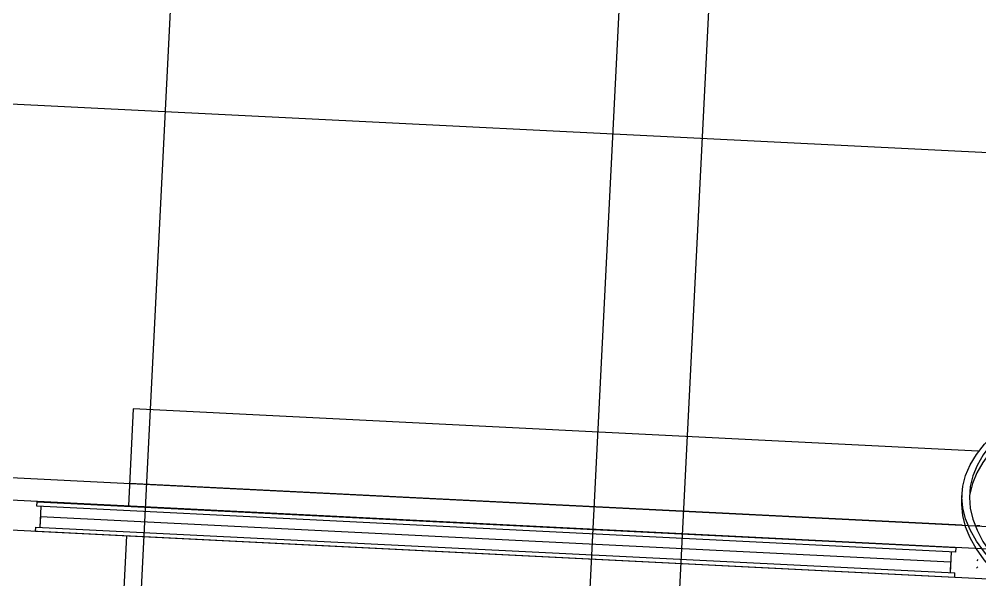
# Model space of a CAD drawing. Extents: x 549999 to 550212, y 1838161 to 1838467.
# Drawn here: x 550112.79 to 550119.22, y 1838241.29 to 1838245.04 of the extents above; entities that cross this region are included whole.
import ezdxf

# ---------------------------------------------------------------- set-up
doc = ezdxf.new("R2010")
doc.units = 0
for name, color, linetype in [('Level 10', 7, 'Continuous'), ('Level 18', 7, 'Continuous'), ('Level 20', 7, 'Continuous'), ('Level 4', 7, 'Continuous'), ('Level 8', 7, 'Continuous'), ('Level 9', 7, 'Continuous')]:
    doc.layers.add(name, color=color, linetype=linetype)

# ---------------------------------------------------------------- blocks, each defined once
blk = doc.blocks.new('TOP_R9')
at = {"layer": 'Level 10'}
for p, q in [((184.4, 451.44), (186.16, 451.44)), ((186.16, 451.44), (186.16, 446.36)), ((132.08, 381.17), (132.08, 376.09)), ((220.23, 279.13), (228.08, 273)), ((229.77, 272.55), (229.77, 277.63)), ((229.77, 277.63), (229.77, 272.55)), ((229.34, 272.55), (229.77, 272.55)), ((229.77, 272.55), (229.34, 272.55)), ((230.38, 271.18), (237.34, 265.58)), ((283.72, 211.9), (284.85, 208.61)), ((292.08, 194.76), (292.08, 199.84)), ((276.17, 168.42), (272.9, 163.84)), ((276.17, 163.34), (274.42, 160.83)), ((279.49, 161.94), (278.89, 161.14)), ((255.59, 137.28), (254.8, 136.61)), ((237.27, 128.97), (235.52, 127.54)), ((252.13, 134.36), (251.76, 134.05)), ((232.35, 124.99), (231.97, 124.68)), ((243.25, 127.2), (236.25, 121.81)), ((221.6, 116.53), (221.22, 116.23)), ((232.35, 119.91), (231.96, 119.6)), ((232.36, 118.89), (231.98, 118.6)), ((218.77, 114.33), (215.38, 111.72)), ((204.67, 103.82), (204.67, 98.74)), ((205.14, 103.82), (204.67, 103.82)), ((205.14, 98.74), (205.14, 103.82)), ((218.77, 109.25), (214.53, 105.98)), ((218.77, 108.93), (216.05, 106.96)), ((204.67, 98.74), (204.98, 98.74)), ((204.99, 98.74), (205.14, 98.74))]:
    blk.add_line(p, q, dxfattribs=at)
for points in [[(229.77, 277.63), (219.87, 284.87), (209.85, 292.11), (199.86, 299.36), (190.06, 306.6), (180.61, 313.84), (171.65, 321.08), (163.33, 328.32), (155.77, 335.57), (149.1, 342.81), (143.43, 350.05), (138.83, 357.29), (135.38, 364.54), (133.14, 371.78), (132.14, 379.02), (132.39, 386.26), (133.9, 393.5), (136.64, 400.75), (140.56, 407.99), (145.61, 415.23), (151.71, 422.47), (158.75, 429.71), (166.63, 436.96), (175.23, 444.2), (184.4, 451.44)], [(186.16, 451.44), (177.57, 444.2), (169.52, 436.96), (162.14, 429.71), (155.54, 422.47), (149.83, 415.23), (145.11, 407.99), (141.43, 400.75), (138.87, 393.5), (137.45, 386.26), (137.21, 379.02), (138.15, 371.78), (140.25, 364.54), (143.48, 357.29), (147.79, 350.05), (153.1, 342.81), (159.35, 335.57), (166.42, 328.32), (174.22, 321.08), (182.6, 313.84), (191.46, 306.6), (200.63, 299.36), (209.99, 292.11)], [(186.16, 446.36), (177.57, 439.12), (169.52, 431.88), (162.14, 424.63), (155.54, 417.39), (149.83, 410.15), (145.11, 402.91), (141.43, 395.67), (138.87, 388.42), (137.45, 381.18)], [(132.09, 376.99), (132.14, 373.94), (133.14, 366.7), (135.38, 359.46), (138.83, 352.21), (143.43, 344.97), (149.1, 337.73), (155.77, 330.49), (163.33, 323.24), (171.65, 316), (180.61, 308.76), (190.06, 301.52), (199.86, 294.28), (209.85, 287.03), (219.87, 279.79), (229.77, 272.55)], [(292.04, 197.97), (291.73, 205.21), (290.18, 212.45), (287.39, 219.69), (283.42, 226.94), (278.33, 234.18), (272.2, 241.42), (265.13, 248.66), (257.21, 255.9), (248.59, 263.15), (239.4, 270.39), (229.77, 277.63)], [(229.77, 272.55), (239.4, 265.31), (248.59, 258.07), (257.21, 250.82), (265.13, 243.58), (272.2, 236.34), (278.33, 229.1), (283.42, 221.86), (287.39, 214.61), (290.18, 207.37), (291.73, 200.13), (292.04, 192.89), (291.08, 185.65), (290.59, 183.6)], [(239.81, 263.54), (246.27, 258.07), (246.57, 257.81)], [(249.2, 255.51), (254.35, 250.82), (255.23, 249.99)], [(257.94, 247.4), (261.76, 243.58), (263.16, 242.12)], [(265.89, 239.18), (268.38, 236.34), (270.21, 234.16)], [(272.88, 230.78), (274.13, 229.1), (276.26, 226.05)], [(278.78, 222.05), (278.89, 221.86), (281.19, 217.64)], [(284.93, 186.25), (284.01, 183.48), (283.65, 182.52)], [(284.93, 181.17), (284.01, 178.4), (283.65, 177.44)], [(281.1, 176.77), (280.83, 176.24), (278.9, 172.75)], [(281.1, 171.69), (280.83, 171.16), (278.9, 167.67)], [(251.32, 140.99), (250.25, 140.03), (243.37, 134.05)], [(254.26, 138.61), (250.25, 134.95), (249.24, 134.05)], [(243.37, 128.97), (241.88, 127.71), (235.52, 122.46)]]:
    blk.add_lwpolyline(points, dxfattribs=at)
blk = doc.blocks.new('FLOO31')
at = {"layer": 'Level 8'}
for p, q in [((-482.9, 328), (-482.9, 342)), ((127.1, 328), (127.1, 342))]:
    blk.add_line(p, q, dxfattribs=at)
blk = doc.blocks.new('FLOO32')
at = {"layer": 'Level 8'}
for p, q in [((-485.9, 342), (-485.9, 345)), ((-485.9, 345), (130.1, 345)), ((130.1, 342), (-485.9, 342)), ((130.1, 342), (130.1, 345)), ((-485.9, 325), (-485.9, 328)), ((-485.9, 328), (130.1, 328)), ((130.1, 325), (130.1, 328)), ((130.1, 325), (-485.9, 325))]:
    blk.add_line(p, q, dxfattribs=at)

msp = doc.modelspace()

# ---------------------------------------------------------------- linework, layer by layer
at = {"layer": 'Level 18'}
for p, q in [((550113.3078, 1838235.2181), (550113.9545, 1838248.1552)), ((550116.304, 1838235.0683), (550116.9508, 1838248.0054)), ((550116.9033, 1838235.0383), (550117.55, 1838247.9754)), ((550108.6236, 1838244.6786), (550137.4707, 1838243.2365)), ((550108.4988, 1838242.1817), (550137.3458, 1838240.7396))]:
    msp.add_line(p, q, dxfattribs=at)
at = {"layer": 'Level 20'}
for p, q in [((550070.6072, 1838243.9258), (550131.6409, 1838240.8746)), ((550070.5972, 1838243.7261), (550131.6309, 1838240.6748))]:
    msp.add_line(p, q, dxfattribs=at)
at = {"layer": 'Level 4'}
for p, q in [((550113.5531, 1838242.4297), (550113.5207, 1838241.7805)), ((550119.2098, 1838242.1469), (550113.5531, 1838242.4297)), ((550119.1022, 1838241.6516), (550113.5282, 1838241.9303)), ((550119.2194, 1838241.6458), (550119.1965, 1838241.6469)), ((550113.3235, 1838237.8354), (550113.5107, 1838241.5807))]:
    msp.add_line(p, q, dxfattribs=at)
at = {"layer": 'Level 8'}
for p, q in [((550112.9314, 1838241.7098), (550112.9279, 1838241.6399)), ((550112.9314, 1838241.7098), (550119.0238, 1838241.4052)), ((550119.0238, 1838241.4052), (550119.0203, 1838241.3353))]:
    msp.add_line(p, q, dxfattribs=at)
at = {"layer": 'Level 9'}
for p, q in [((550119.207, 1838241.4205), (550119.1998, 1838241.4133)), ((550119.1976, 1838241.3631), (550119.2056, 1838241.3727))]:
    msp.add_line(p, q, dxfattribs=at)

# ---------------------------------------------------------------- block references
at = {"layer": 'Level 10', "xscale": 0.010000000000000004, "yscale": 0.01, "rotation": -2.8619937920406366}
msp.add_blockref('TOP_R9', (550117.59, 1838238.12), dxfattribs=at)
at = {"layer": 'Level 8', "xscale": 0.010000000000000004, "yscale": 0.01, "rotation": -2.8619937920406366}
for name in ['FLOO32', 'FLOO31']:
    msp.add_blockref(name, (550117.59, 1838238.12), dxfattribs=at)

doc.saveas('drawing.dxf')
